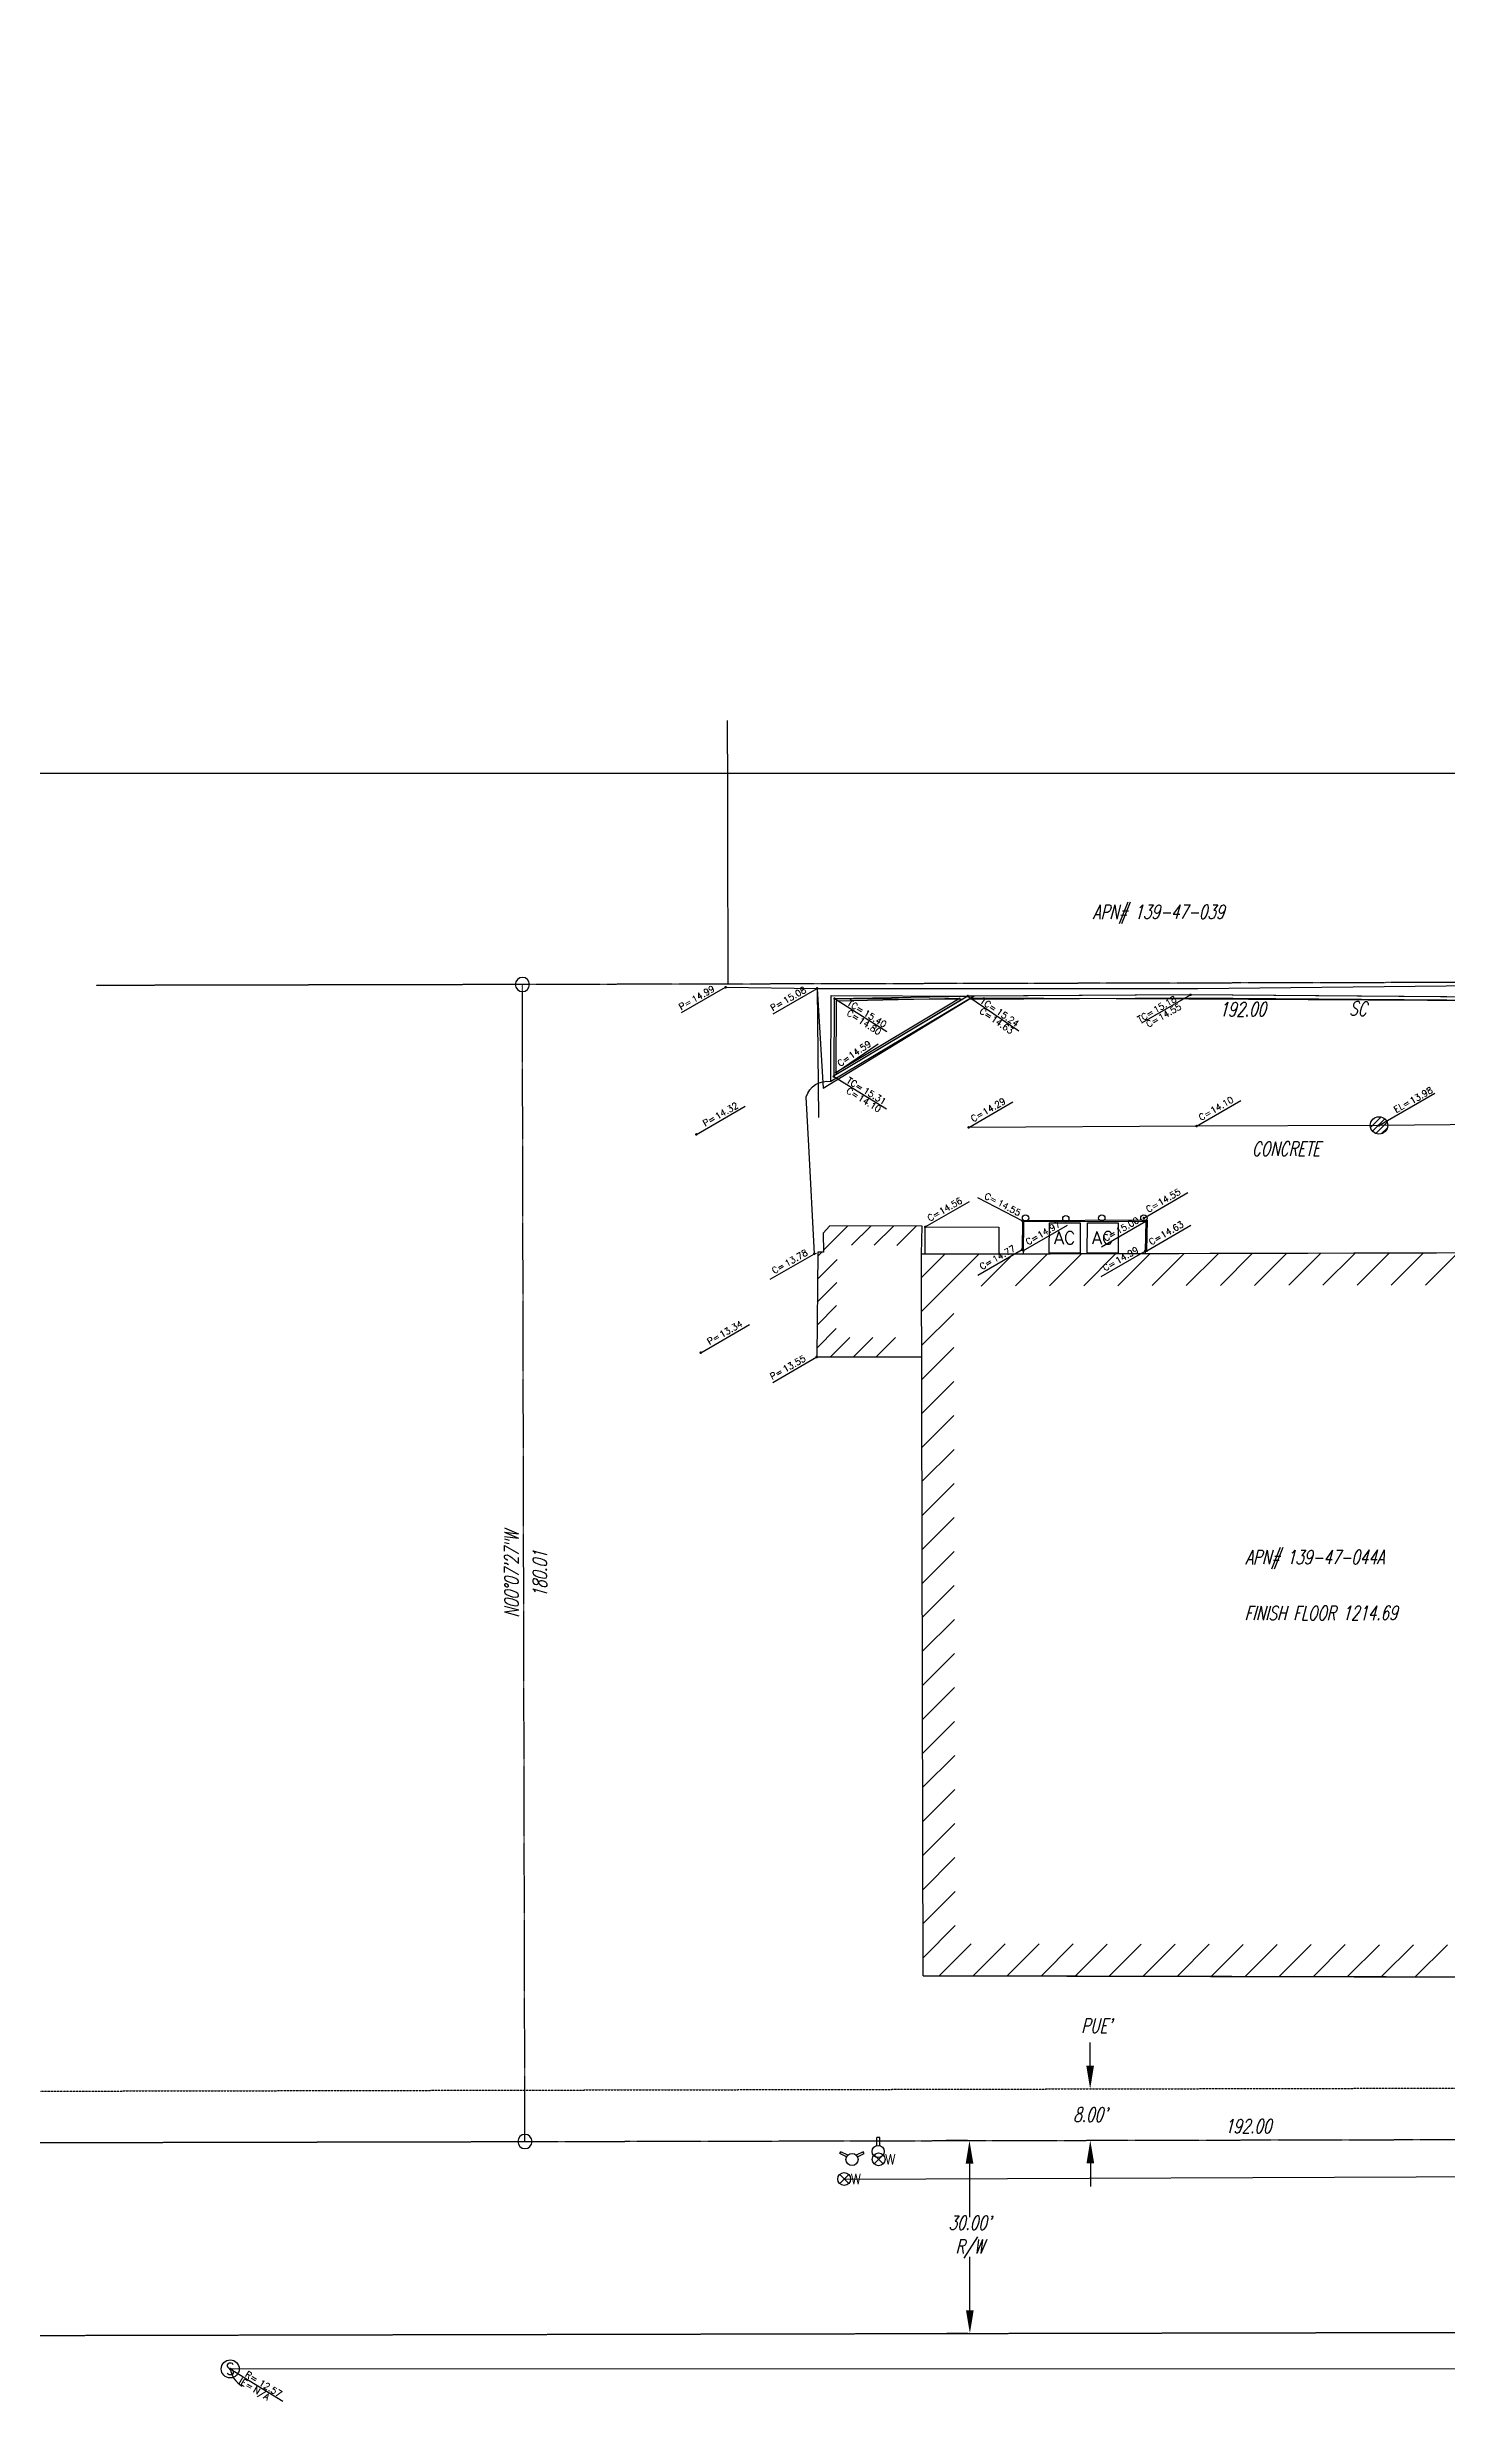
# Model space of a CAD drawing. Extents: x -13328 to 38686, y -10157 to 7853.
# Drawn here: x 33123 to 35736, y 219 to 4642 of the extents above; entities that cross this region are included whole.
import ezdxf
from ezdxf.enums import TextEntityAlignment as Align

# ---------------------------------------------------------------- set-up
doc = ezdxf.new("R2010")
doc.units = 0
doc.header["$LTSCALE"] = 1.5
doc.header["$MEASUREMENT"] = 0
for name, pattern in [('CENTER2', [1.125, 0.75, -0.125, 0.125, -0.125]), ('DASHED', [0.75, 0.5, -0.25]), ('DASHED2', [0.375, 0.25, -0.125]), ('PHANTOM2', [1.25, 0.625, -0.125, 0.125, -0.125, 0.125, -0.125])]:
    doc.linetypes.add(name, pattern=pattern)
doc.layers.get('0').update_dxf_attribs({"color": 8})
for name, color, linetype in [('AS-ADJLOT', 7, 'DASHED'), ('AS-BDY', 6, 'PHANTOM2'), ('AS-BDY-TXT', 5, 'Continuous'), ('AS-BLDG', 3, 'Continuous'), ('AS-BLDG-H', 1, 'Continuous'), ('AS-CL', 3, 'CENTER2'), ('AS-CONC', 2, 'Continuous'), ('AS-CONTOUR BOUNDARIES', 7, 'Continuous'), ('AS-CONTOUR BREAKLINES', 7, 'Continuous'), ('AS-CURB', 1, 'Continuous'), ('AS-ESMT', 4, 'DASHED2'), ('AS-FNC', 1, 'FENCE'), ('AS-MISC', 2, 'Continuous'), ('AS-MON', 7, 'Continuous'), ('AS-NOTES', 4, 'Continuous'), ('AS-ROW', 5, 'DASHED'), ('AS-UELEC', 10, 'Electric'), ('AS-USD', 72, 'Storm Drain'), ('AS-USS', 94, 'Sewer'), ('AS-UWTR', 150, 'Water'), ('LABEL-GRADES', 1, 'Continuous')]:
    doc.layers.add(name, color=color, linetype=linetype)
doc.styles.add('L100', font='simplex', dxfattribs={"height": 2})
doc.styles.add('ROMANS', font='ROMANS.shx', dxfattribs={"width": 0.7, "oblique": 15})
doc.linetypes.add('Electric', pattern='A,3.5,-0.2,["E",Standard,S=0.1,R=0,X=-0.02,Y=-0.05],-0.25', length=3.95)
doc.linetypes.add('FENCE', pattern='A,1,-0.2,["X",Standard,S=0.1,R=0,X=-0.1,Y=-0.05],-0.1', length=1.3)
doc.linetypes.add('Sewer', pattern='A,3.5,-0.2,["SS",Standard,S=0.1,R=0,X=-0.05,Y=-0.05],-0.25', length=3.95)
doc.linetypes.add('Storm Drain', pattern='A,3.5,-0.2,["SD",Standard,S=0.1,R=0,X=-0.05,Y=-0.05],-0.25', length=3.95)
doc.linetypes.add('Water', pattern='A,3.5,-0.2,["W",Standard,S=0.1,R=0,X=-0.05,Y=-0.05],-0.25', length=3.95)
picture_1 = doc.add_image_def('image1.jpg', size_in_pixel=(1332, 919))

# ---------------------------------------------------------------- blocks, each defined once
blk = doc.blocks.new('u-mhs')
blk.add_circle((0, 0), 0.07)
at = {"style": 'ROMANS', "width": 0.85}
blk.add_text('S', height=0.0923, dxfattribs=at).set_placement((0, 0), align=Align.MIDDLE_CENTER)
blk = doc.blocks.new('d-drywell')
h = blk.add_hatch()
h.set_pattern_fill('ANSI31', color=256, scale=0.25, style=0)
h.set_pattern_definition([(45, (-29.66272, -5.2871), (-0.022097087, 0.022097087), [])])
h.paths.add_polyline_path([(-0.068, 0, 1), (0.068, 0, 1)])
blk.add_circle((0, 0), 0.0676)
blk = doc.blocks.new('u-wv')
for p, q in [((-0.035, 0.035), (0.035, -0.035)), ((0.035, 0.035), (-0.035, -0.035))]:
    blk.add_line(p, q)
blk.add_circle((0, 0), 0.05)
at = {"style": 'ROMANS'}
blk.add_text('W', height=0.08, dxfattribs=at).set_placement((0.05, 0), align=Align.MIDDLE_LEFT)
blk = doc.blocks.new('u-fire-hyd')
for p, q in [((-0.094, 0.047), (-0.087, 0.061)), ((-0.042, 0.021), (-0.094, 0.047)), ((-0.033, 0.034), (-0.087, 0.061)), ((0.087, 0.061), (0.033, 0.034)), ((0.042, 0.021), (0.094, 0.047)), ((0.094, 0.047), (0.087, 0.061))]:
    blk.add_line(p, q)
blk.add_circle((0, 0), 0.0469)
blk = doc.blocks.new('u-fire-dept-conn')
for p, q in [((-0.012, 0.045), (-0.012, 0.11)), ((0.012, 0.11), (-0.012, 0.11)), ((0.012, 0.045), (0.012, 0.11))]:
    blk.add_line(p, q)
blk.add_circle((0, 0), 0.0469)
blk = doc.blocks.new('x-bollard')
blk.add_circle((0, 0), 0.0625)
blk = doc.blocks.new('MT.ELEV-R')
blk.add_line((0, 0), (0.866, 0.5))
at = {"const_width": 0.02}
blk.add_lwpolyline([(-0.009, -0.005, 1), (0.009, 0.005, 1)], format="xyb", close=True, dxfattribs=at)
at = {"style": 'ROMANS'}
blk.add_text('EL=', height=0.1, rotation=30, dxfattribs=at).set_placement((0.266, 0.192))
blk.add_attdef('ELEV', (0.514, 0.328), '', height=0.1, rotation=30, dxfattribs=at)
blk = doc.blocks.new('MT.TCC-L')
blk.add_line((-0.757, -0.437), (0, 0))
at = {"const_width": 0.02}
blk.add_lwpolyline([(-0.01, 0, 1), (0.01, 0, 1)], format="xyb", close=True, dxfattribs=at)
at = {"style": 'ROMANS'}
for s, p in [('TC=', (-0.792, -0.436)), ('C=', (-0.655, -0.513))]:
    blk.add_text(s, height=0.1, rotation=30, dxfattribs=at).set_placement(p)
for tag, p in [('TC', (-0.543, -0.288)), ('C', (-0.466, -0.407))]:
    blk.add_attdef(tag, p, '', height=0.1, rotation=30, dxfattribs=at)
blk = doc.blocks.new('MT.CE-R')
blk.add_line((0, 0), (0.686, 0.396))
at = {"const_width": 0.02}
blk.add_lwpolyline([(-0.009, -0.005, 1), (0.009, 0.005, 1)], format="xyb", close=True, dxfattribs=at)
at = {"style": 'L100'}
blk.add_text('C=', height=0.1, rotation=30, dxfattribs=at).set_placement((0.07, 0.081))
blk.add_attdef('CELEV', (0.252, 0.187), '', height=0.1, rotation=30, dxfattribs=at)
blk = doc.blocks.new('MT.TCC-R')
blk.add_line((0, 0), (0.832, 0.48))
at = {"const_width": 0.02}
blk.add_lwpolyline([(-0.01, 0, 1), (0.01, 0, 1)], format="xyb", close=True, dxfattribs=at)
at = {"style": 'ROMANS'}
for s, p in [('TC=', (0.171, 0.124)), ('C=', (0.306, 0.043))]:
    blk.add_text(s, height=0.1, rotation=30, dxfattribs=at).set_placement(p)
for tag, p in [('TC', (0.429, 0.275)), ('C', (0.493, 0.149))]:
    blk.add_attdef(tag, p, '', height=0.1, rotation=30, dxfattribs=at)
blk = doc.blocks.new('MT.PAVE-L')
blk.add_line((-0.684, -0.395), (0, 0))
at = {"const_width": 0.02}
blk.add_lwpolyline([(-0.009, -0.005, 1), (0.009, 0.005, 1)], format="xyb", close=True, dxfattribs=at)
at = {"style": 'ROMANS'}
blk.add_text('P=', height=0.1, rotation=30, dxfattribs=at).set_placement((-0.69, -0.358))
blk.add_attdef('PELEV', (-0.492, -0.245), '', height=0.1, rotation=30, dxfattribs=at)
blk = doc.blocks.new('MT.PAVE-R')
blk.add_line((0, 0), (0.761, 0.439))
at = {"const_width": 0.02}
blk.add_lwpolyline([(-0.01, 0, 1), (0.01, 0, 1)], format="xyb", close=True, dxfattribs=at)
at = {"style": 'ROMANS'}
blk.add_text('P=', height=0.1, rotation=30, dxfattribs=at).set_placement((0.137, 0.12))
blk.add_attdef('PELEV', (0.328, 0.228), '', height=0.1, rotation=30, dxfattribs=at)
blk = doc.blocks.new('MT.CE-L')
blk.add_line((-0.686, -0.396), (0, 0))
at = {"const_width": 0.02}
blk.add_lwpolyline([(-0.009, -0.005, 1), (0.009, 0.005, 1)], format="xyb", close=True, dxfattribs=at)
at = {"style": 'ROMANS'}
blk.add_text('C=', height=0.1, rotation=30, dxfattribs=at).set_placement((-0.625, -0.318))
blk.add_attdef('CELEV', (-0.427, -0.205), '', height=0.1, rotation=30, dxfattribs=at)
blk = doc.blocks.new('A$C782C66F1')
at = {"layer": 'AS-MON'}
blk.add_ellipse((28.687, 18.193), major_axis=(-0.0391, 0.0391), ratio=1, start_param=3.926991, end_param=10.210176, dxfattribs=at)
blk = doc.blocks.new('MT.SMH_R1')
blk.add_line((0, 0), (0.832, 0.48))
at = {"const_width": 0.02}
blk.add_lwpolyline([(-0.01, 0, 1), (0.01, 0, 1)], format="xyb", close=True, dxfattribs=at)
at = {"style": 'ROMANS'}
for s, p in [('R=', (0.203, 0.142)), ('IE=', (0.25, 0.009))]:
    blk.add_text(s, height=0.1, rotation=30, dxfattribs=at).set_placement(p)
for tag, p in [('RIM', (0.421, 0.268)), ('IE', (0.475, 0.139))]:
    blk.add_attdef(tag, p, '', height=0.1, rotation=30, dxfattribs=at)
blk = doc.blocks.new('A$C63122999')
at = {"layer": 'AS-UELEC'}
for p, q in [((0, 0), (0, 4.73)), ((0, 4.73), (4.79, 4.73)), ((4.79, 4.73), (4.79, 0)), ((4.79, 0), (0, 0))]:
    blk.add_line(p, q, dxfattribs=at)
at = {"layer": 'AS-UELEC', "style": 'ROMANS'}
blk.add_text('AC', height=2, dxfattribs=at).set_placement((2.4, 2.37), align=Align.MIDDLE_CENTER)

msp = doc.modelspace()

# ---------------------------------------------------------------- linework, layer by layer
at = {"layer": 'AS-ADJLOT'}
for p, q in [((34393.4811, 2893.4657, -13342.582), (34392.414, 3385.8913, -13342.582)), ((34009.482, 2892.6335, -13342.582), (33213.7401, 2890.909, -13342.582))]:
    msp.add_line(p, q, dxfattribs=at)
at = {"layer": 'AS-BDY'}
for p, q in [((36313.4766, 2897.6266, -13342.582), (34009.482, 2892.6335, -13342.582)), ((34014.1631, 732.5763, -13342.582), (34009.482, 2892.6335, -13342.582)), ((34014.1631, 732.5764, -13342.582), (36318.1577, 737.5691, -13342.582))]:
    msp.add_line(p, q, dxfattribs=at)
at = {"layer": 'AS-BLDG'}
for p, q in [((34583.4758, 2441.9046, -13342.582), (34570.7229, 2428.7533, -13342.582)), ((34755.5613, 2441.6115, -13342.582), (34583.4758, 2441.9046, -13342.582)), ((34754.0799, 2389.5411, -13342.582), (34755.5613, 2441.6115, -13342.582)), ((34560.838, 2393.1546, -13342.582), (34558.6723, 2197.2757, -13342.582)), ((34571.0914, 2393.1552, -13342.582), (34560.838, 2393.1546, -13342.582)), ((34570.7229, 2428.7533, -13342.582), (34571.0914, 2393.1552, -13342.582)), ((36196.0132, 2392.7746, -13342.582), (34754.0799, 2389.5411, -13342.582)), ((34757.2734, 1042.0854, -13342.582), (34754.0799, 2389.5411, -13342.582)), ((34558.6723, 2197.2757, -13342.582), (34754.5345, 2197.7399, -13342.582)), ((34757.2734, 1042.0854, -13342.582), (36197.3973, 1038.6576, -13342.582))]:
    msp.add_line(p, q, dxfattribs=at)
at = {"layer": 'AS-BLDG-H'}
for p, q in [((34571.0635, 2395.8439, -13342.582), (34617.067, 2441.8474, -13342.582)), ((34623.4824, 2405.8364, -13342.582), (34659.4213, 2441.7753, -13342.582)), ((34665.8367, 2405.7643, -13342.582), (34701.7755, 2441.7031, -13342.582)), ((34708.191, 2405.6921, -13342.582), (34744.1298, 2441.631, -13342.582)), ((34560.7538, 2385.5342, -13342.582), (34568.3746, 2393.155, -13342.582)), ((34754.184, 2345.6191, -13342.582), (34798.2049, 2389.6401, -13342.582)), ((34754.3344, 2282.13, -13342.582), (34861.9876, 2389.7831, -13342.582)), ((34865.6352, 2329.7911, -13342.582), (34925.7702, 2389.9261, -13342.582)), ((34929.4178, 2329.9342, -13342.582), (34989.5528, 2390.0692, -13342.582)), ((34993.2005, 2330.0772, -13342.582), (35053.3355, 2390.2122, -13342.582)), ((35056.9831, 2330.2202, -13342.582), (35117.1181, 2390.3552, -13342.582)), ((35120.7658, 2330.3633, -13342.582), (35180.9008, 2390.4983, -13342.582)), ((35184.5484, 2330.5063, -13342.582), (35244.6834, 2390.6413, -13342.582)), ((35248.331, 2330.6493, -13342.582), (35308.466, 2390.7843, -13342.582)), ((35312.1137, 2330.7923, -13342.582), (35372.2487, 2390.9273, -13342.582)), ((35375.8963, 2330.9354, -13342.582), (35436.0313, 2391.0704, -13342.582)), ((35439.679, 2331.0784, -13342.582), (35499.814, 2391.2134, -13342.582)), ((35503.4616, 2331.2214, -13342.582), (35563.5966, 2391.3564, -13342.582)), ((35567.2442, 2331.3645, -13342.582), (35627.3792, 2391.4995, -13342.582)), ((35631.0269, 2331.5075, -13342.582), (35691.1619, 2391.6425, -13342.582)), ((35694.8095, 2331.6505, -13342.582), (35754.9445, 2391.7855, -13342.582)), ((34560.2794, 2342.6334, -13342.582), (34596.6841, 2379.0381, -13342.582)), ((34559.8051, 2299.7327, -13342.582), (34596.2098, 2336.1374, -13342.582)), ((34559.3308, 2256.832, -13342.582), (34595.7355, 2293.2367, -13342.582)), ((34754.4849, 2218.6409, -13342.582), (34814.3432, 2278.4992, -13342.582)), ((34558.8565, 2213.9312, -13342.582), (34595.2612, 2250.3359, -13342.582)), ((34584.689, 2197.3374, -13342.582), (34620.7747, 2233.423, -13342.582)), ((34627.2162, 2197.4382, -13342.582), (34663.3019, 2233.5238, -13342.582)), ((34669.7434, 2197.539, -13342.582), (34705.8291, 2233.6246, -13342.582)), ((34754.6354, 2155.1517, -13342.582), (34814.4937, 2215.01, -13342.582)), ((34754.7859, 2091.6626, -13342.582), (34814.6442, 2151.5209, -13342.582)), ((34754.9363, 2028.1734, -13342.582), (34814.7946, 2088.0318, -13342.582)), ((34755.0868, 1964.6843, -13342.582), (34814.9451, 2024.5426, -13342.582)), ((34755.2373, 1901.1952, -13342.582), (34815.0956, 1961.0535, -13342.582)), ((34755.3878, 1837.706, -13342.582), (34815.2461, 1897.5643, -13342.582)), ((34755.5382, 1774.2169, -13342.582), (34815.3965, 1834.0752, -13342.582)), ((34755.6887, 1710.7278, -13342.582), (34815.547, 1770.5861, -13342.582)), ((34755.8392, 1647.2386, -13342.582), (34815.6975, 1707.0969, -13342.582)), ((34755.9896, 1583.7495, -13342.582), (34815.8479, 1643.6078, -13342.582)), ((34756.1401, 1520.2603, -13342.582), (34815.9984, 1580.1186, -13342.582)), ((34756.2906, 1456.7712, -13342.582), (34816.1489, 1516.6295, -13342.582)), ((34756.4411, 1393.2821, -13342.582), (34816.2994, 1453.1404, -13342.582)), ((34756.5915, 1329.7929, -13342.582), (34816.4498, 1389.6512, -13342.582)), ((34756.742, 1266.3038, -13342.582), (34816.6003, 1326.1621, -13342.582)), ((34756.8925, 1202.8147, -13342.582), (34816.7508, 1262.673, -13342.582)), ((34757.0429, 1139.3255, -13342.582), (34816.9013, 1199.1838, -13342.582)), ((34757.1934, 1075.8364, -13342.582), (34817.0517, 1135.6947, -13342.582)), ((34787.0113, 1042.0146, -13342.582), (34846.869, 1101.8723, -13342.582)), ((34850.4998, 1041.8635, -13342.582), (34910.3575, 1101.7212, -13342.582)), ((34913.9883, 1041.7124, -13342.582), (34973.846, 1101.5701, -13342.582)), ((34977.4768, 1041.5613, -13342.582), (35037.3345, 1101.419, -13342.582)), ((35040.9653, 1041.4102, -13342.582), (35100.823, 1101.2679, -13342.582)), ((35104.4537, 1041.259, -13342.582), (35164.3114, 1101.1167, -13342.582)), ((35167.9422, 1041.1079, -13342.582), (35227.7999, 1100.9656, -13342.582)), ((35231.4307, 1040.9568, -13342.582), (35291.2884, 1100.8145, -13342.582)), ((35294.9192, 1040.8057, -13342.582), (35354.7769, 1100.6634, -13342.582)), ((35358.4077, 1040.6546, -13342.582), (35418.2654, 1100.5123, -13342.582)), ((35421.8962, 1040.5035, -13342.582), (35481.7539, 1100.3611, -13342.582)), ((35485.3847, 1040.3523, -13342.582), (35545.2424, 1100.21, -13342.582)), ((35548.8732, 1040.2012, -13342.582), (35608.7309, 1100.0589, -13342.582)), ((35612.3617, 1040.0501, -13342.582), (35672.2194, 1099.9078, -13342.582)), ((35675.8502, 1039.899, -13342.582), (35735.7079, 1099.7567, -13342.582))]:
    msp.add_line(p, q, dxfattribs=at)
at = {"layer": 'AS-CL'}
msp.add_line((29615.6336, 363.0433, -13342.582), (37712.8546, 380.591, -13342.582), dxfattribs=at)
at = {"layer": 'AS-CONC', "elevation": -13342.582}
msp.add_lwpolyline([(34558.2069, 2390.3346), (34554.431, 2390.1286), (34544.226, 2591.6969), (34539.046, 2682.9978, -0.376690304), (34585.1044, 2711.3876, -2.453355063)], format="xyb", dxfattribs=at)
msp.add_lwpolyline([(34944.6373, 2389.9684), (34944.9964, 2450.0237), (35172.8357, 2450.5788), (35171.8604, 2390.478)], dxfattribs=at)
at = {"layer": 'AS-CONTOUR BOUNDARIES', "elevation": 1365.83}
msp.add_lwpolyline([(34757.2734, 1042.0854), (34754.0799, 2389.5411), (36196.0132, 2392.7746), (36197.3973, 1038.6576)], close=True, dxfattribs=at)
at = {"layer": 'AS-CONTOUR BREAKLINES'}
for points in [[(34559.484, 2885.4672, 1238.414), (34570.5413, 2699.4072, 1226.606), (34847.0178, 2867.8839, 1232.942), (35253.0333, 2866.1483, 1232.066), (36032.8688, 2861.6224, 1232.786), (36213.8757, 2856.4997, 1232.978), (36312.578, 2866.2142, 1233.098)], [(34591.8405, 2866.306, 1242.218), (34840.7996, 2871.1232, 1240.346), (34591.1548, 2721.9911, 1241.174), (34591.8405, 2866.306, 1242.218)], [(34595.6306, 2861.9963, 1235.018), (34826.3301, 2867.2335, 1234.478), (34595.0124, 2728.2477, 1232.522), (34595.6306, 2861.9963, 1235.018)], [(36213.9759, 2865.9351, 1240.178), (36033.9815, 2867.3505, 1239.962), (35256.4461, 2873.4646, 1239.626), (34840.7996, 2871.1232, 1240.346)], [(35873.8638, 2632.1687, 1227.878), (35608.0819, 2629.659, 1225.1708), (35267.6248, 2628.3752, 1226.606), (34842.3985, 2625.8264, 1228.874)], [(35174.5679, 2395.7776, 1232.978), (35175.8326, 2452.7669, 1232.102), (34942.9058, 2451.2706, 1232.018), (34942.0291, 2397.7213, 1234.67)], [(34944.6728, 2395.9063, 1237.094), (34944.9964, 2450.0237, 1237.01), (35172.8357, 2450.5788, 1237.406), (35171.936, 2395.137, 1237.346)]]:
    msp.add_polyline3d(points, dxfattribs=at)
at = {"layer": 'AS-CURB'}
for p, q in [((34585.1044, 2711.3876, -13342.582), (34585.8691, 2872.3345, -13342.582)), ((34852.4069, 2871.0681, -13342.582), (34585.1044, 2711.3876, -13342.582)), ((34585.8691, 2872.3345, -13342.582), (34852.4069, 2871.0681, -13342.582)), ((34591.1548, 2721.9911, -13342.582), (34591.8405, 2866.306, -13342.582)), ((34830.8348, 2865.1705, -13342.582), (34591.1548, 2721.9911, -13342.582)), ((34591.8405, 2866.306, -13342.582), (34830.8348, 2865.1705, -13342.582))]:
    msp.add_line(p, q, dxfattribs=at)
at = {"layer": 'AS-CURB', "elevation": -13342.582}
for points in [[(36213.9287, 2859.9353), (35256.4403, 2867.4645), (34842.2621, 2865.0078)], [(36213.9759, 2865.9351), (35256.4461, 2873.4646), (34852.4069, 2871.0681)]]:
    msp.add_lwpolyline(points, dxfattribs=at)
at = {"layer": 'AS-ESMT'}
msp.add_line((29614.6454, 819.0422, -13342.582), (37711.8664, 836.5899, -13342.582), dxfattribs=at)
at = {"layer": 'AS-FNC', "elevation": -13342.582}
for points in [[(34388.3872, 2887.6248), (34559.484, 2885.4672), (35269.8078, 2884.9446), (36312.4924, 2896.4481)], [(34559.484, 2885.4672), (34562.2659, 2644.5417)]]:
    msp.add_lwpolyline(points, dxfattribs=at)
at = {"layer": 'AS-MISC', "elevation": -13342.582}
msp.add_lwpolyline([(34761.4298, 2389.5576), (34761.3162, 2440.176), (34898.6801, 2439.6657), (34898.7917, 2389.8656)], dxfattribs=at)
at = {"layer": 'AS-NOTES'}
for p, q in [((35068.9816, 874.0626, -13342.582), (35068.888, 917.2625, -13342.582)), ((34839.9246, 734.3658, -13342.582), (34800.6067, 734.2806, -13342.582)), ((34843.9002, 691.1743, -13342.582), (34844.1158, 591.6889, -13342.582)), ((35069.3769, 691.6629, -13342.582), (35069.4705, 648.463, -13342.582)), ((34844.4932, 417.575, -13342.582), (34844.2776, 517.0604, -13342.582)), ((34840.7048, 374.3667, -13342.582), (34801.3869, 374.2815, -13342.582))]:
    msp.add_line(p, q, dxfattribs=at)
for points in [[(35076.1816, 874.0782, -13342.582), (35061.7816, 874.0469, -13342.582), (35069.0752, 830.8627, -13342.582)], [(34851.1002, 691.1899, -13342.582), (34836.7003, 691.1587, -13342.582), (34843.8066, 734.3742, -13342.582)], [(35076.5769, 691.6785, -13342.582), (35062.1769, 691.6473, -13342.582), (35069.2833, 734.8628, -13342.582)], [(34851.6931, 417.5906, -13342.582), (34837.2932, 417.5594, -13342.582), (34844.5868, 374.3751, -13342.582)]]:
    msp.add_solid(points, dxfattribs=at)
at = {"layer": 'AS-ROW'}
msp.add_line((29614.8535, 723.0425, -13342.582), (34014.1631, 732.5763, -13342.582), dxfattribs=at)
at = {"layer": 'AS-USS'}
msp.add_line((33464.1396, 308.0449, -13342.582), (38013.3274, 309.401, -13342.582), dxfattribs=at)
msp.add_arc((33510.517, 316.6253, -13342.582), 47.1645, 190.481859, 239.0810805, dxfattribs=at)
at = {"layer": 'AS-UWTR'}
msp.add_line((34610.0024, 662.5571, -13342.582), (37996.2265, 676.4486, -13342.582), dxfattribs=at)

# ---------------------------------------------------------------- block references
at = {"layer": 'AS-MISC', "xscale": 93.89145527780066, "yscale": 93.89145527780066, "zscale": 187.7829105535818, "rotation": 359.9574401591556}
for p in [(34948.478, 2456.6594, -13342.582), (35023.6254, 2455.4012, -13342.582), (35090.7319, 2456.8572, -13342.582), (35169.2736, 2456.6281, -13342.582)]:
    msp.add_blockref('x-bollard', p, dxfattribs=at)
at = {"layer": 'AS-MON', "xscale": 240, "yscale": 240, "zscale": 240}
for p in [(27124.6663, -1473.6792, -13342.582), (27129.3474, -3633.7364, -13342.582)]:
    msp.add_blockref('A$C782C66F1', p, dxfattribs=at)
at = {"layer": 'AS-UELEC', "xscale": 12, "yscale": 12, "zscale": 12, "rotation": 359.9574401591548}
for p in [(34992.8351, 2391.2912, -13342.582), (35063.7285, 2391.2912, -13342.582)]:
    msp.add_blockref('A$C63122999', p, dxfattribs=at)
at = {"layer": 'AS-USD', "xscale": 239.9999999999999, "yscale": 239.9999999999999, "zscale": 12, "rotation": 359.9574401591557}
msp.add_blockref('d-drywell', (35608.0819, 2629.659, -13342.582), dxfattribs=at)
at = {"layer": 'AS-USS', "xscale": 239.9999999999999, "yscale": 239.9999999999999, "zscale": 12, "rotation": 359.9574401591557}
msp.add_blockref('u-mhs', (33464.1396, 308.0449, -13342.582), dxfattribs=at)
at = {"layer": 'AS-UWTR', "xscale": 239.9999999999999, "yscale": 239.9999999999999, "zscale": 12, "rotation": 359.9574401591557}
for name, p in [('u-fire-hyd', (34624.6131, 698.9998, -13342.582)), ('u-fire-dept-conn', (34673.5002, 713.9839, -13342.582)), ('u-wv', (34674.3197, 699.2701, -13342.582)), ('u-wv', (34610.0024, 662.5571, -13342.582))]:
    msp.add_blockref(name, p, dxfattribs=at)
at = {"layer": 'LABEL-GRADES', "xscale": 120, "yscale": 120, "zscale": 120}
for name, p, values in [('MT.PAVE-L', (34388.742, 2887.558, 1237.298), {'PELEV': '14.99'}), ('MT.PAVE-L', (34559.484, 2885.4672, 1238.414), {'PELEV': '15.08'}), ('MT.TCC-L', (35256.4461, 2873.4646, 1239.626), {'TC': '15.18', 'C': '14.55'}), ('MT.ELEV-R', (35608.0819, 2629.659, 1225.1708), {'ELEV': '13.98'}), ('MT.PAVE-R', (34334.1381, 2612.8131, 1229.294), {'PELEV': '14.32'}), ('MT.CE-R', (34842.3985, 2625.8264, 1228.874), {'CELEV': '14.29'}), ('MT.CE-R', (35267.6248, 2628.3752, 1226.606), {'CELEV': '14.10'}), ('MT.CE-R', (34761.3162, 2440.176, 1232.078), {'CELEV': '14.56'}), ('MT.CE-R', (35169.2736, 2456.6281, 1232.054), {'CELEV': '14.55'}), ('MT.CE-R', (34944.6728, 2395.9063, 1237.094), {'CELEV': '14.97'}), ('MT.CE-L', (35172.8357, 2450.5788, 1237.406), {'CELEV': '15.00'}), ('MT.CE-R', (35174.5679, 2395.7776, 1232.978), {'CELEV': '14.63'}), ('MT.CE-L', (34554.431, 2390.1286, 1222.802), {'CELEV': '13.78'}), ('MT.CE-L', (34942.0291, 2397.7213, 1234.67), {'CELEV': '14.77'}), ('MT.CE-L', (35171.936, 2395.137, 1237.346), {'CELEV': '14.99'}), ('MT.PAVE-R', (34342.2801, 2205.3079, 1217.45), {'PELEV': '13.34'}), ('MT.PAVE-L', (34558.6723, 2197.2757, 1219.958), {'PELEV': '13.55'})]:
    msp.add_blockref(name, p, dxfattribs=at).add_auto_attribs(values)
at = {"layer": 'LABEL-GRADES'}
for name, p, xscale, yscale, zscale, rotation, values in [('MT.TCC-R', (34591.8405, 2866.306, 1242.218), 120.0000000010963, 120.0000000010963, 120.0000000010963, 297.7782850681493, {'C': '14.80', 'TC': '15.40'}), ('MT.TCC-R', (34840.7996, 2871.1232, 1240.346), 119.9999999994284, 119.9999999994284, 119.9999999994284, 295.6912591026127, {'C': '14.63', 'TC': '15.24'}), ('MT.TCC-R', (34590.5291, 2720.9374, 1241.174), 120.0000000005403, 120.0000000005403, 120.0000000005403, 298.5917159994036, {'C': '14.10', 'TC': '15.31'}), ('MT.CE-R', (34594.9629, 2728.3262, 1232.522), 120.0000000000475, 120.0000000000475, 120.0000000000475, 4.42701832404201, {'CELEV': '14.59'}), ('MT.CE-L', (34942.9058, 2451.2706, 1232.018), 120.0000000001236, 120.0000000001236, 120.0000000001236, 302.5140144068114, {'CELEV': '14.55'}), ('MT.SMH_R1', (33464.1396, 308.0449, 1208.2772), 120.0000000003648, 120.0000000003648, 120.0000000003648, 298.3902645859783, {'RIM': '12.57', 'IE': 'N/A'})]:
    msp.add_blockref(name, p, dxfattribs=dict(at, xscale=xscale, yscale=yscale, zscale=zscale, rotation=rotation)).add_auto_attribs(values)

# ---------------------------------------------------------------- texts
at = {"layer": 'AS-BDY-TXT', "color": 4, "char_height": 26.4, "width": 491.647242, "attachment_point": 8, "rotation": 0.1241667, "style": 'ROMANS'}
for s, insert in [('APN# 139-47-039', (35196.5886, 3006.2507, -13342.582)), ('APN# 139-47-044A', (35488.1795, 1801.6164, -13342.582)), ('FINISH FLOOR 1214.69', (35499.8829, 1706.0209, -13342.582))]:
    msp.add_mtext(s, dxfattribs=dict(at, insert=insert))
at = {"layer": 'AS-BDY-TXT', "char_height": 26.4, "style": 'ROMANS'}
for s, insert, attachment_point, rotation in [('192.00', (35353.5075, 2859.646, -13342.582), 2, 0.1241667), ('N00°07\'27"W', (34002.3843, 1791.8712, -13342.582), 8, 90.1241667), ('180.01', (34028.7843, 1791.9284, -13342.582), 2, 90.1241667), ('192.00', (35363.6363, 774.4779, -13342.582), 2, 0.1241594)]:
    msp.add_mtext(s, dxfattribs=dict(at, insert=insert, attachment_point=attachment_point, rotation=rotation))
at = {"layer": 'AS-NOTES', "color": 4, "char_height": 26.4, "attachment_point": 2, "style": 'ROMANS'}
for s, insert, rotation in [('SC', (35569.2443, 2860.8865, -13342.582), 358.3043316), ('CONCRETE', (35434.5025, 2599.2908, -13342.582), 0.1241667)]:
    msp.add_mtext(s, dxfattribs=dict(at, insert=insert, rotation=rotation))
at = {"layer": 'AS-NOTES', "char_height": 26.4, "attachment_point": 5, "style": 'ROMANS'}
for s, insert in [("\\A1;PUE'", (35080.7144, 948.8192, -13342.582)), ("\\A1;8.00'", (35069.1792, 782.8627, -13342.582)), ("\\A1;30.00'\\PR/W", (34844.1967, 554.3746, -13342.582))]:
    msp.add_mtext(s, dxfattribs=dict(at, insert=insert))

# ---------------------------------------------------------------- pictures from other files: only their frames are drawn
image = msp.add_image(picture_1, insert=(30451.3082, 3286.3982), size_in_units=(6047.5982, 4172.4795))
image.dxf.flags = 7

doc.saveas('drawing.dxf')
